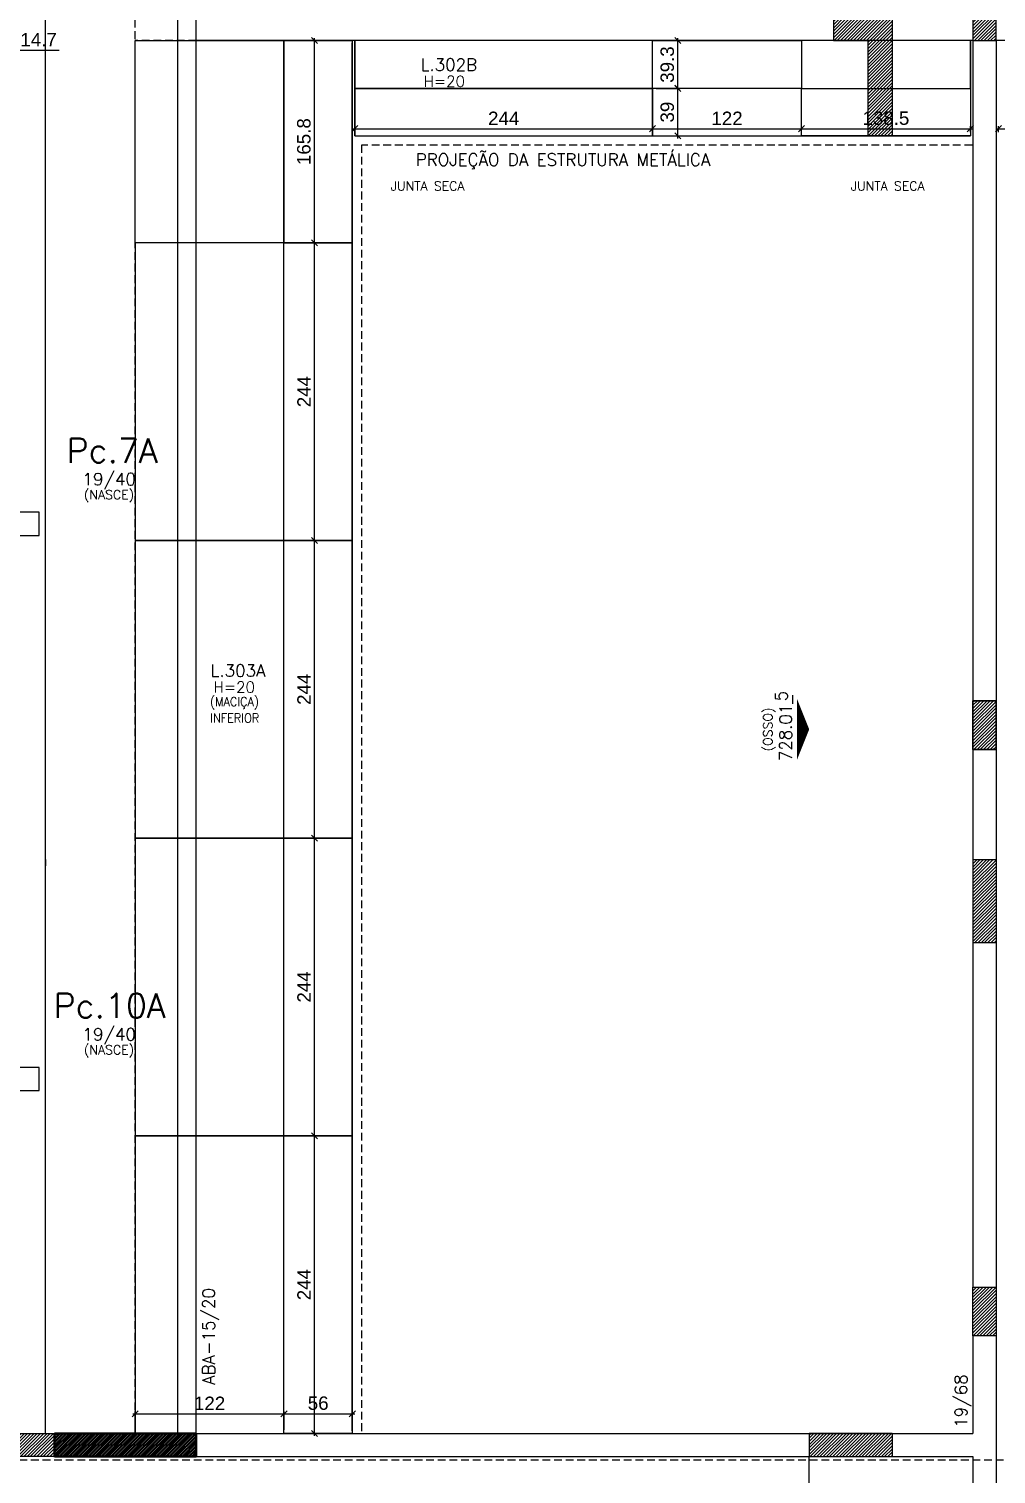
# Model space of a CAD drawing. Extents: x 534 to 8035, y 2354 to 7562.
# Drawn here: x 3417 to 4209, y 5279 to 6464 of the extents above; entities that cross this region are included whole.
import ezdxf
from ezdxf.enums import TextEntityAlignment as Align

# ---------------------------------------------------------------- set-up
doc = ezdxf.new("R2010")
doc.units = 0
doc.linetypes.add('HIDDEN', pattern=[9.525, 6.35, -3.175])
doc.layers.get('0').update_dxf_attribs({"color": 9, "linetype": 'CONTINUOUS'})
doc.layers.get('DEFPOINTS').update_dxf_attribs({"linetype": 'CONTINUOUS'})
for name, color, linetype in [('CORTE-FORMA', 1, 'CONTINUOUS'), ('ESTRUTURA METALICA', 80, 'HIDDEN'), ('FO-HACHURA_PILAR-CONT', 252, 'CONTINUOUS'), ('FO-TEXTO-LAJES', 152, 'CONTINUOUS'), ('FO-TEXTO-VIGAS', 3, 'CONTINUOUS'), ('NIVEL', 3, 'CONTINUOUS'), ('P-C', 1, 'CONTINUOUS'), ('P-N', 5, 'CONTINUOUS'), ('Painéis', 200, 'CONTINUOUS'), ('PAREDE', 191, 'CONTINUOUS'), ('TEXTO', 3, 'CONTINUOUS')]:
    doc.layers.add(name, color=color, linetype=linetype)
doc.layers.add('FO-Textos dos pilares', color=3, linetype='CONTINUOUS', lineweight=20)
doc.layers.add('FO-Vigas', color=2, linetype='CONTINUOUS', lineweight=30)
doc.styles.add('ARIAL', font='arial.ttf')
doc.styles.add('ROMANS', font='romans.shx')
doc.dimstyles.new('COTA LAJE', dxfattribs={"dimtxt": 11, "dimasz": 5, "dimexe": 2, "dimexo": 3, "dimgap": 3, "dimtad": 3, "dimdec": 1, "dimzin": 12, "dimdsep": 46, "dimtxsty": 'ARIAL', "dimblk": 'OBLIQUE', "dimcen": 10, "dimdle": 2, "dimclrd": 5, "dimclre": 5, "dimclrt": 2, "dimadec": 0, "dimazin": 3, "dimtfac": 1, "dimtdec": 1, "dimtmove": 0, "dimatfit": 3, "dimldrblk": 'OBLIQUE', "dimfxl": 1, "dimlwd": -1, "dimlwe": -1, "dimarcsym": 1})
pattern_1 = [(45, (-8897.1667, 12460.0115), (-1.32582521, 1.32582521), [])]

# ---------------------------------------------------------------- blocks, each defined once
blk = doc.blocks.new('_Oblique')
at = {"color": 0, "linetype": 'ByBlock', "lineweight": -2}
blk.add_line((-0.5, -0.5), (0.5, 0.5), dxfattribs=at)
blk = doc.blocks.new('*D488')
at = {"layer": 'DEFPOINTS', "color": 0, "linetype": 'Continuous', "transparency": 16777216}
for p in [(3388.2, 6495.4), (3402.9, 6503.4), (3402.9, 6446.3)]:
    blk.add_point(p, dxfattribs=at)
at = {"layer": 'Painéis', "color": 5, "linetype": 'Continuous', "transparency": 16777216}
for p, q in [((3388.2, 6492.4), (3388.2, 6444.3)), ((3402.9, 6500.4), (3402.9, 6444.3)), ((3386.2, 6446.3), (3402.9, 6446.3)), ((3402.9, 6446.3), (3441.4, 6446.3))]:
    blk.add_line(p, q, dxfattribs=at)
at = {"layer": 'Painéis', "color": 5, "linetype": 'Continuous', "transparency": 16777216, "xscale": 5, "yscale": 5, "zscale": 5, "rotation": 180}
blk.add_blockref('_Oblique', (3388.2, 6446.3), dxfattribs=at)
at = {"layer": 'Painéis', "color": 5, "linetype": 'Continuous', "transparency": 16777216, "xscale": 5, "yscale": 5, "zscale": 5}
blk.add_blockref('_Oblique', (3402.9, 6446.3), dxfattribs=at)
at = {"layer": 'Painéis', "color": 2, "linetype": 'Continuous', "transparency": 16777216, "insert": (3424.6, 6454.8), "char_height": 11, "attachment_point": 5, "style": 'ARIAL'}
blk.add_mtext('14.7', dxfattribs=at)
blk = doc.blocks.new('*D665')
at = {"layer": 'DEFPOINTS', "color": 0, "linetype": 'Continuous', "transparency": 16777216}
for p in [(3683.7, 6375.9), (3927.7, 6381.8), (3927.7, 6375.9)]:
    blk.add_point(p, dxfattribs=at)
at = {"layer": 'Painéis', "color": 5, "linetype": 'Continuous', "transparency": 16777216}
for p, q in [((3681.7, 6381.8), (3929.7, 6381.8)), ((3683.7, 6378.9), (3683.7, 6383.8)), ((3927.7, 6378.9), (3927.7, 6383.8))]:
    blk.add_line(p, q, dxfattribs=at)
at = {"layer": 'Painéis', "color": 5, "linetype": 'Continuous', "transparency": 16777216, "xscale": 5, "yscale": 5, "zscale": 5, "rotation": 180}
blk.add_blockref('_Oblique', (3683.7, 6381.8), dxfattribs=at)
at = {"layer": 'Painéis', "color": 5, "linetype": 'Continuous', "transparency": 16777216, "xscale": 5, "yscale": 5, "zscale": 5}
blk.add_blockref('_Oblique', (3927.7, 6381.8), dxfattribs=at)
at = {"layer": 'Painéis', "color": 2, "linetype": 'Continuous', "transparency": 16777216, "insert": (3805.7, 6390.3), "char_height": 11, "attachment_point": 5, "style": 'ARIAL'}
blk.add_mtext('244', dxfattribs=at)
blk = doc.blocks.new('*D666')
at = {"layer": 'DEFPOINTS', "color": 0, "linetype": 'Continuous', "transparency": 16777216}
for p in [(3927.7, 6375.9), (4049.7, 6381.8), (4049.7, 6375.9)]:
    blk.add_point(p, dxfattribs=at)
at = {"layer": 'Painéis', "color": 5, "linetype": 'Continuous', "transparency": 16777216}
for p, q in [((3925.7, 6381.8), (4051.7, 6381.8)), ((3927.7, 6378.9), (3927.7, 6383.8)), ((4049.7, 6378.9), (4049.7, 6383.8))]:
    blk.add_line(p, q, dxfattribs=at)
at = {"layer": 'Painéis', "color": 5, "linetype": 'Continuous', "transparency": 16777216, "xscale": 5, "yscale": 5, "zscale": 5, "rotation": 180}
blk.add_blockref('_Oblique', (3927.7, 6381.8), dxfattribs=at)
at = {"layer": 'Painéis', "color": 5, "linetype": 'Continuous', "transparency": 16777216, "xscale": 5, "yscale": 5, "zscale": 5}
blk.add_blockref('_Oblique', (4049.7, 6381.8), dxfattribs=at)
at = {"layer": 'Painéis', "color": 2, "linetype": 'Continuous', "transparency": 16777216, "insert": (3988.7, 6390.3), "char_height": 11, "attachment_point": 5, "style": 'ARIAL'}
blk.add_mtext('122', dxfattribs=at)
blk = doc.blocks.new('*D667')
at = {"layer": 'DEFPOINTS', "color": 0, "linetype": 'Continuous', "transparency": 16777216}
for p in [(4049.7, 6375.9), (4188.1, 6381.8), (4188.1, 6375.9)]:
    blk.add_point(p, dxfattribs=at)
at = {"layer": 'Painéis', "color": 5, "linetype": 'Continuous', "transparency": 16777216}
for p, q in [((4047.7, 6381.8), (4190.1, 6381.8)), ((4049.7, 6378.9), (4049.7, 6383.8)), ((4188.1, 6378.9), (4188.1, 6383.8))]:
    blk.add_line(p, q, dxfattribs=at)
at = {"layer": 'Painéis', "color": 5, "linetype": 'Continuous', "transparency": 16777216, "xscale": 5, "yscale": 5, "zscale": 5, "rotation": 180}
blk.add_blockref('_Oblique', (4049.7, 6381.8), dxfattribs=at)
at = {"layer": 'Painéis', "color": 5, "linetype": 'Continuous', "transparency": 16777216, "xscale": 5, "yscale": 5, "zscale": 5}
blk.add_blockref('_Oblique', (4188.1, 6381.8), dxfattribs=at)
at = {"layer": 'Painéis', "color": 2, "linetype": 'Continuous', "transparency": 16777216, "insert": (4118.9, 6390.4), "char_height": 11, "attachment_point": 5, "style": 'ARIAL'}
blk.add_mtext('138.5', dxfattribs=at)
blk = doc.blocks.new('*D668')
at = {"layer": 'DEFPOINTS', "color": 0, "linetype": 'Continuous', "transparency": 16777216}
for p in [(3927.7, 6414.9), (3948.4, 6414.9), (3927.7, 6375.9)]:
    blk.add_point(p, dxfattribs=at)
at = {"layer": 'Painéis', "color": 5, "linetype": 'Continuous', "transparency": 16777216}
for p, q in [((3930.7, 6414.9), (3950.4, 6414.9)), ((3948.4, 6373.9), (3948.4, 6416.9)), ((3930.7, 6375.9), (3950.4, 6375.9))]:
    blk.add_line(p, q, dxfattribs=at)
at = {"layer": 'Painéis', "color": 5, "linetype": 'Continuous', "transparency": 16777216, "xscale": 5, "yscale": 5, "zscale": 5}
for p, rotation in [((3948.4, 6414.9), 90), ((3948.4, 6375.9), 270)]:
    blk.add_blockref('_Oblique', p, dxfattribs=dict(at, rotation=rotation))
at = {"layer": 'Painéis', "color": 2, "linetype": 'Continuous', "transparency": 16777216, "insert": (3939.8, 6395.4), "char_height": 11, "attachment_point": 5, "rotation": 90, "style": 'ARIAL'}
blk.add_mtext('39', dxfattribs=at)
blk = doc.blocks.new('*D669')
at = {"layer": 'DEFPOINTS', "color": 0, "linetype": 'Continuous', "transparency": 16777216}
for p in [(3927.7, 6454.1), (3948.4, 6454.1), (3927.7, 6414.8)]:
    blk.add_point(p, dxfattribs=at)
at = {"layer": 'Painéis', "color": 5, "linetype": 'Continuous', "transparency": 16777216}
for p, q in [((3930.7, 6454.1), (3950.4, 6454.1)), ((3948.4, 6412.8), (3948.4, 6456.1)), ((3930.7, 6414.8), (3950.4, 6414.8))]:
    blk.add_line(p, q, dxfattribs=at)
at = {"layer": 'Painéis', "color": 5, "linetype": 'Continuous', "transparency": 16777216, "xscale": 5, "yscale": 5, "zscale": 5}
for p, rotation in [((3948.4, 6454.1), 90), ((3948.4, 6414.8), 270)]:
    blk.add_blockref('_Oblique', p, dxfattribs=dict(at, rotation=rotation))
at = {"layer": 'Painéis', "color": 2, "linetype": 'Continuous', "transparency": 16777216, "insert": (3939.8, 6434.4), "char_height": 11, "attachment_point": 5, "rotation": 90, "style": 'ARIAL'}
blk.add_mtext('39.3', dxfattribs=at)
blk = doc.blocks.new('*D670')
at = {"layer": 'DEFPOINTS', "color": 0, "linetype": 'Continuous', "transparency": 16777216}
for p in [(4211.1, 6375.9), (4455.1, 6381.8), (4455.1, 6375.9)]:
    blk.add_point(p, dxfattribs=at)
at = {"layer": 'Painéis', "color": 5, "linetype": 'Continuous', "transparency": 16777216}
for p, q in [((4209.1, 6381.8), (4457.1, 6381.8)), ((4211.1, 6378.9), (4211.1, 6383.8)), ((4455.1, 6378.9), (4455.1, 6383.8))]:
    blk.add_line(p, q, dxfattribs=at)
at = {"layer": 'Painéis', "color": 5, "linetype": 'Continuous', "transparency": 16777216, "xscale": 5, "yscale": 5, "zscale": 5, "rotation": 180}
blk.add_blockref('_Oblique', (4211.1, 6381.8), dxfattribs=at)
at = {"layer": 'Painéis', "color": 5, "linetype": 'Continuous', "transparency": 16777216, "xscale": 5, "yscale": 5, "zscale": 5}
blk.add_blockref('_Oblique', (4455.1, 6381.8), dxfattribs=at)
at = {"layer": 'Painéis', "color": 2, "linetype": 'Continuous', "transparency": 16777216, "insert": (4333.1, 6390.3), "char_height": 11, "attachment_point": 5, "style": 'ARIAL'}
blk.add_mtext('244', dxfattribs=at)
blk = doc.blocks.new('*D676')
at = {"layer": 'DEFPOINTS', "color": 0, "linetype": 'Continuous', "transparency": 16777216}
for p in [(3625.7, 5556.3), (3650.6, 5556.3), (3625.7, 5312.3)]:
    blk.add_point(p, dxfattribs=at)
at = {"layer": 'Painéis', "color": 5, "linetype": 'Continuous', "transparency": 16777216}
for p, q in [((3628.7, 5556.3), (3652.6, 5556.3)), ((3650.6, 5310.3), (3650.6, 5558.3)), ((3628.7, 5312.3), (3652.6, 5312.3))]:
    blk.add_line(p, q, dxfattribs=at)
at = {"layer": 'Painéis', "color": 5, "linetype": 'Continuous', "transparency": 16777216, "xscale": 5, "yscale": 5, "zscale": 5}
for p, rotation in [((3650.6, 5556.3), 90), ((3650.6, 5312.3), 270)]:
    blk.add_blockref('_Oblique', p, dxfattribs=dict(at, rotation=rotation))
at = {"layer": 'Painéis', "color": 2, "linetype": 'Continuous', "transparency": 16777216, "insert": (3642.1, 5434.3), "char_height": 11, "attachment_point": 5, "rotation": 90, "style": 'ARIAL'}
blk.add_mtext('244', dxfattribs=at)
blk = doc.blocks.new('*D677')
at = {"layer": 'DEFPOINTS', "color": 0, "linetype": 'Continuous', "transparency": 16777216}
for p in [(3625.7, 5328.4), (3503.7, 5312.3), (3625.7, 5312.3)]:
    blk.add_point(p, dxfattribs=at)
at = {"layer": 'Painéis', "color": 5, "linetype": 'Continuous', "transparency": 16777216}
for p, q in [((3501.7, 5328.4), (3627.7, 5328.4)), ((3503.7, 5315.3), (3503.7, 5330.4)), ((3625.7, 5315.3), (3625.7, 5330.4))]:
    blk.add_line(p, q, dxfattribs=at)
at = {"layer": 'Painéis', "color": 5, "linetype": 'Continuous', "transparency": 16777216, "xscale": 5, "yscale": 5, "zscale": 5, "rotation": 180}
blk.add_blockref('_Oblique', (3503.7, 5328.4), dxfattribs=at)
at = {"layer": 'Painéis', "color": 5, "linetype": 'Continuous', "transparency": 16777216, "xscale": 5, "yscale": 5, "zscale": 5}
blk.add_blockref('_Oblique', (3625.7, 5328.4), dxfattribs=at)
at = {"layer": 'Painéis', "color": 2, "linetype": 'Continuous', "transparency": 16777216, "insert": (3564.7, 5337), "char_height": 11, "attachment_point": 5, "style": 'ARIAL'}
blk.add_mtext('122', dxfattribs=at)
blk = doc.blocks.new('*D678')
at = {"layer": 'DEFPOINTS', "color": 0, "linetype": 'Continuous', "transparency": 16777216}
for p in [(3681.7, 5328.4), (3625.7, 5312.3), (3681.7, 5312.3)]:
    blk.add_point(p, dxfattribs=at)
at = {"layer": 'Painéis', "color": 5, "linetype": 'Continuous', "transparency": 16777216}
for p, q in [((3623.7, 5328.4), (3683.7, 5328.4)), ((3625.7, 5315.3), (3625.7, 5330.4)), ((3681.7, 5315.3), (3681.7, 5330.4))]:
    blk.add_line(p, q, dxfattribs=at)
at = {"layer": 'Painéis', "color": 5, "linetype": 'Continuous', "transparency": 16777216, "xscale": 5, "yscale": 5, "zscale": 5, "rotation": 180}
blk.add_blockref('_Oblique', (3625.7, 5328.4), dxfattribs=at)
at = {"layer": 'Painéis', "color": 5, "linetype": 'Continuous', "transparency": 16777216, "xscale": 5, "yscale": 5, "zscale": 5}
blk.add_blockref('_Oblique', (3681.7, 5328.4), dxfattribs=at)
at = {"layer": 'Painéis', "color": 2, "linetype": 'Continuous', "transparency": 16777216, "insert": (3653.7, 5337.1), "char_height": 11, "attachment_point": 5, "style": 'ARIAL'}
blk.add_mtext('56', dxfattribs=at)
blk = doc.blocks.new('*D679')
at = {"layer": 'DEFPOINTS', "color": 0, "linetype": 'Continuous', "transparency": 16777216}
for p in [(3625.7, 5800.3), (3650.6, 5800.3), (3625.7, 5556.3)]:
    blk.add_point(p, dxfattribs=at)
at = {"layer": 'Painéis', "color": 5, "linetype": 'Continuous', "transparency": 16777216}
for p, q in [((3628.7, 5800.3), (3652.6, 5800.3)), ((3650.6, 5554.3), (3650.6, 5802.3)), ((3628.7, 5556.3), (3652.6, 5556.3))]:
    blk.add_line(p, q, dxfattribs=at)
at = {"layer": 'Painéis', "color": 5, "linetype": 'Continuous', "transparency": 16777216, "xscale": 5, "yscale": 5, "zscale": 5}
for p, rotation in [((3650.6, 5800.3), 90), ((3650.6, 5556.3), 270)]:
    blk.add_blockref('_Oblique', p, dxfattribs=dict(at, rotation=rotation))
at = {"layer": 'Painéis', "color": 2, "linetype": 'Continuous', "transparency": 16777216, "insert": (3642.1, 5678.3), "char_height": 11, "attachment_point": 5, "rotation": 90, "style": 'ARIAL'}
blk.add_mtext('244', dxfattribs=at)
blk = doc.blocks.new('*D680')
at = {"layer": 'DEFPOINTS', "color": 0, "linetype": 'Continuous', "transparency": 16777216}
for p in [(3625.7, 6044.3), (3650.6, 6044.3), (3625.7, 5800.3)]:
    blk.add_point(p, dxfattribs=at)
at = {"layer": 'Painéis', "color": 5, "linetype": 'Continuous', "transparency": 16777216}
for p, q in [((3628.7, 6044.3), (3652.6, 6044.3)), ((3650.6, 5798.3), (3650.6, 6046.3)), ((3628.7, 5800.3), (3652.6, 5800.3))]:
    blk.add_line(p, q, dxfattribs=at)
at = {"layer": 'Painéis', "color": 5, "linetype": 'Continuous', "transparency": 16777216, "xscale": 5, "yscale": 5, "zscale": 5}
for p, rotation in [((3650.6, 6044.3), 90), ((3650.6, 5800.3), 270)]:
    blk.add_blockref('_Oblique', p, dxfattribs=dict(at, rotation=rotation))
at = {"layer": 'Painéis', "color": 2, "linetype": 'Continuous', "transparency": 16777216, "insert": (3642.1, 5922.3), "char_height": 11, "attachment_point": 5, "rotation": 90, "style": 'ARIAL'}
blk.add_mtext('244', dxfattribs=at)
blk = doc.blocks.new('*D681')
at = {"layer": 'DEFPOINTS', "color": 0, "linetype": 'Continuous', "transparency": 16777216}
for p in [(3625.7, 6288.3), (3650.6, 6288.3), (3625.7, 6044.3)]:
    blk.add_point(p, dxfattribs=at)
at = {"layer": 'Painéis', "color": 5, "linetype": 'Continuous', "transparency": 16777216}
for p, q in [((3650.6, 6042.3), (3650.6, 6290.3)), ((3628.7, 6288.3), (3652.6, 6288.3)), ((3628.7, 6044.3), (3652.6, 6044.3))]:
    blk.add_line(p, q, dxfattribs=at)
at = {"layer": 'Painéis', "color": 5, "linetype": 'Continuous', "transparency": 16777216, "xscale": 5, "yscale": 5, "zscale": 5}
for p, rotation in [((3650.6, 6288.3), 90), ((3650.6, 6044.3), 270)]:
    blk.add_blockref('_Oblique', p, dxfattribs=dict(at, rotation=rotation))
at = {"layer": 'Painéis', "color": 2, "linetype": 'Continuous', "transparency": 16777216, "insert": (3642.1, 6166.3), "char_height": 11, "attachment_point": 5, "rotation": 90, "style": 'ARIAL'}
blk.add_mtext('244', dxfattribs=at)
blk = doc.blocks.new('*D682')
at = {"layer": 'DEFPOINTS', "color": 0, "linetype": 'Continuous', "transparency": 16777216}
for p in [(3625.7, 6454.1), (3650.6, 6454.1), (3625.7, 6288.3)]:
    blk.add_point(p, dxfattribs=at)
at = {"layer": 'Painéis', "color": 5, "linetype": 'Continuous', "transparency": 16777216}
for p, q in [((3628.7, 6454.1), (3652.6, 6454.1)), ((3650.6, 6286.3), (3650.6, 6456.1)), ((3628.7, 6288.3), (3652.6, 6288.3))]:
    blk.add_line(p, q, dxfattribs=at)
at = {"layer": 'Painéis', "color": 5, "linetype": 'Continuous', "transparency": 16777216, "xscale": 5, "yscale": 5, "zscale": 5}
for p, rotation in [((3650.6, 6454.1), 90), ((3650.6, 6288.3), 270)]:
    blk.add_blockref('_Oblique', p, dxfattribs=dict(at, rotation=rotation))
at = {"layer": 'Painéis', "color": 2, "linetype": 'Continuous', "transparency": 16777216, "insert": (3642, 6371.2), "char_height": 11, "attachment_point": 5, "rotation": 90, "style": 'ARIAL'}
blk.add_mtext('165.8', dxfattribs=at)

msp = doc.modelspace()

# ---------------------------------------------------------------- hatches: boundary and pattern name
at = {"layer": 'CORTE-FORMA'}
h = msp.add_hatch(dxfattribs=at)
h.set_pattern_fill('ANSI31', color=70, scale=15)
h.set_pattern_definition([(45, (1811.6567, 3338.154), (-1.3258252, 1.3258252), [])])
h.paths.add_polyline_path([(4104.06, 6375.86), (4124.06, 6375.86), (4124.06, 6533.11), (4104.06, 6533.11), (4104.06, 6473.11), (4076.06, 6473.11), (4076.06, 6454.11), (4104.06, 6454.11)])
h = msp.add_hatch(dxfattribs=at)
h.set_pattern_fill('ANSI31', color=70, scale=15)
h.set_pattern_definition(pattern_1)
h.paths.add_polyline_path([(4209.15, 5782.67), (4209.15, 5714.67), (4190.15, 5714.67), (4190.15, 5782.67)])
h = msp.add_hatch(dxfattribs=at)
h.set_pattern_fill('ANSI31', color=70, scale=15)
h.set_pattern_definition(pattern_1)
h.paths.add_polyline_path([(4124.06, 5312.33), (4056.06, 5312.33), (4056.06, 5293.33), (4124.06, 5293.33)])
at = {"layer": 'FO-HACHURA_PILAR-CONT'}
h = msp.add_hatch(dxfattribs=at)
h.set_pattern_fill('ANSI31', color=256, scale=15)
h.set_pattern_definition(pattern_1)
h.paths.add_polyline_path([(4209.18, 6522.61), (4199.68, 6522.61), (4190.18, 6522.61), (4190.18, 6488.36), (4190.18, 6454.11), (4199.68, 6454.11), (4209.18, 6454.11), (4209.18, 6488.36)])
h = msp.add_hatch(dxfattribs=at)
h.set_pattern_fill('ANSI31', color=256, scale=15)
h.set_pattern_definition(pattern_1)
h.paths.add_polyline_path([(4190.18, 5872.9), (4199.68, 5872.9), (4209.18, 5872.9), (4209.18, 5892.9), (4209.18, 5912.9), (4199.68, 5912.9), (4190.18, 5912.9), (4190.18, 5892.9)])
h = msp.add_hatch(dxfattribs=at)
h.set_pattern_fill('ANSI31', color=256, scale=15)
h.set_pattern_definition(pattern_1)
h.paths.add_polyline_path([(4190.15, 5432.36), (4209.15, 5432.36), (4209.15, 5392.36), (4190.15, 5392.36)])
h = msp.add_hatch(dxfattribs=at)
h.set_pattern_fill('ANSI31', color=256, scale=15)
h.set_pattern_definition(pattern_1)
h.paths.add_polyline_path([(3397.68, 5293.33), (3397.68, 5312.33), (3437.68, 5312.33), (3437.68, 5293.33)])
at = {"layer": 'PAREDE', "linetype": 'Continuous', "lineweight": 50}
h = msp.add_hatch(dxfattribs=at)
h.set_pattern_fill('ANSI31', color=256, scale=15)
h.set_pattern_definition(pattern_1)
h.paths.add_polyline_path([(3437.68, 5312.33), (3437.68, 5293.33), (3553.68, 5293.33), (3553.68, 5312.33)])

# ---------------------------------------------------------------- linework, layer by layer
at = {"layer": 'CORTE-FORMA'}
for p, q in [((4124.06, 6533.11), (4124.06, 6375.86)), ((4076.06, 6473.11), (4076.06, 6454.11)), ((4076.06, 6454.11), (4104.06, 6454.11)), ((4104.06, 6454.11), (4104.06, 6375.86)), ((4104.06, 6375.86), (4124.06, 6375.86)), ((3430.18, 5782.67), (3430.18, 5777.67)), ((3538.68, 5777.67), (3538.68, 5782.67)), ((4190.15, 5782.67), (4209.15, 5782.67)), ((4190.15, 5782.67), (4190.15, 5714.67)), ((4209.15, 5782.67), (4209.15, 5714.67)), ((3503.68, 5762.67), (3503.68, 5734.67)), ((3681.68, 5734.67), (3681.68, 5714.67)), ((4190.15, 5714.67), (4209.15, 5714.67)), ((4056.06, 5312.33), (4056.06, 5293.33)), ((4124.06, 5312.33), (4056.06, 5312.33)), ((4124.06, 5312.33), (4124.06, 5293.33)), ((4056.06, 5293.33), (4124.06, 5293.33))]:
    msp.add_line(p, q, dxfattribs=at)
at = {"layer": 'CORTE-FORMA', "color": 8}
msp.add_line((4056.06, 5152.36), (4056.06, 5293.33), dxfattribs=at)
at = {"layer": 'ESTRUTURA METALICA', "linetype": 'HIDDEN'}
for p, q in [((3689.18, 6368.36), (3689.18, 5312.36)), ((4189.68, 6368.36), (3689.18, 6368.36)), ((4739.18, 5290.36), (2749.53, 5290.36))]:
    msp.add_line(p, q, dxfattribs=at)
at = {"layer": 'FO-Vigas'}
for p, q in [((3430.18, 5312.33), (3430.18, 7065.76)), ((3538.68, 5312.33), (3538.68, 7065.16)), ((3553.68, 5312.33), (3553.68, 7065.16)), ((4190.18, 6454.11), (3553.68, 6454.11)), ((3681.68, 5314.33), (3681.68, 6452.11)), ((3683.68, 6375.86), (3683.68, 6454.11)), ((4188.15, 6454.11), (4188.15, 6375.86)), ((4190.15, 6454.11), (4190.15, 5912.86)), ((4209.15, 6454.11), (4209.15, 5912.9)), ((4874.68, 6454.11), (4209.15, 6454.11)), ((3683.68, 6375.86), (4188.15, 6375.86)), ((4190.15, 5872.86), (4190.15, 5432.36)), ((4209.15, 5872.86), (4209.15, 5432.36)), ((4190.15, 5392.36), (4190.15, 5312.33)), ((4209.15, 5392.36), (4209.15, 5152.36)), ((3437.68, 5312.33), (4190.15, 5312.33)), ((3437.68, 5293.33), (4190.15, 5293.33)), ((4190.15, 5293.33), (4190.15, 5152.36))]:
    msp.add_line(p, q, dxfattribs=at)
at = {"layer": 'FO-Vigas', "linetype": 'HIDDEN'}
for p, q in [((3503.68, 5312.33), (3503.68, 7066.59)), ((3553.68, 6454.11), (3503.68, 6454.11))]:
    msp.add_line(p, q, dxfattribs=at)
at = {"layer": 'NIVEL', "color": 1}
msp.add_lwpolyline([(4056.06, 5889.48, 0, 50, 0), (4046.06, 5889.48, 50, 50, 0)], format="xyseb", dxfattribs=at)
at = {"layer": 'P-C'}
for points in [[(4209.18, 6522.61), (4199.68, 6522.61), (4190.18, 6522.61), (4190.18, 6488.36), (4190.18, 6454.11), (4199.68, 6454.11), (4209.18, 6454.11), (4209.18, 6488.36), (4209.18, 6522.61)], [(4190.18, 5872.9), (4199.68, 5872.9), (4209.18, 5872.9), (4209.18, 5892.9), (4209.18, 5912.9), (4199.68, 5912.9), (4190.18, 5912.9), (4190.18, 5892.9), (4190.18, 5872.9)], [(4190.15, 5432.36), (4209.15, 5432.36), (4209.15, 5392.36), (4190.15, 5392.36)], [(3397.68, 5293.33), (3397.68, 5312.33), (3437.68, 5312.33), (3437.68, 5293.33)]]:
    msp.add_lwpolyline(points, close=True, dxfattribs=at)
at = {"layer": 'P-N'}
for points in [[(3385.18, 6067.38), (3385.18, 6057.88), (3385.18, 6048.38), (3405.18, 6048.38), (3425.18, 6048.38), (3425.18, 6057.88), (3425.18, 6067.38), (3405.18, 6067.38), (3385.18, 6067.38)], [(4190.15, 5912.86), (4209.15, 5912.86), (4209.15, 5872.86), (4190.15, 5872.86)], [(3385.18, 5612.36), (3385.18, 5602.86), (3385.18, 5593.36), (3405.18, 5593.36), (3425.18, 5593.36), (3425.18, 5602.86), (3425.18, 5612.36), (3405.18, 5612.36), (3385.18, 5612.36)]]:
    msp.add_lwpolyline(points, close=True, dxfattribs=at)
at = {"layer": 'Painéis', "linetype": 'Continuous'}
for points in [[(3625.68, 6288.33), (3503.68, 6288.33), (3503.68, 6454.11), (3625.68, 6454.11)], [(3681.68, 6288.33), (3625.68, 6288.33), (3625.68, 6454.11), (3681.68, 6454.11)], [(3683.68, 6414.76), (3927.68, 6414.76), (3927.68, 6454.11), (3683.68, 6454.11)], [(3927.68, 6454.11), (4049.68, 6454.11), (4049.68, 6414.76), (3927.68, 6414.76)], [(4049.68, 6414.76), (4188.15, 6414.76), (4188.15, 6454.11), (4049.68, 6454.11)], [(3683.68, 6375.86), (3927.68, 6375.86), (3927.68, 6414.76), (3683.68, 6414.76)], [(3927.68, 6375.86), (4049.68, 6375.86), (4049.68, 6414.76), (3927.68, 6414.76)], [(4049.68, 6414.76), (4188.15, 6414.76), (4188.15, 6375.86), (4049.68, 6375.86)], [(3503.68, 6044.33), (3625.68, 6044.33), (3625.68, 6288.33), (3503.68, 6288.33)], [(3625.68, 6288.33), (3681.68, 6288.33), (3681.68, 6044.33), (3625.68, 6044.33)], [(3503.68, 5800.33), (3625.68, 5800.33), (3625.68, 6044.33), (3503.68, 6044.33)], [(3625.68, 6044.33), (3681.68, 6044.33), (3681.68, 5800.33), (3625.68, 5800.33)], [(3503.68, 5556.33), (3625.68, 5556.33), (3625.68, 5800.33), (3503.68, 5800.33)], [(3625.68, 5800.33), (3681.68, 5800.33), (3681.68, 5556.33), (3625.68, 5556.33)], [(3503.68, 5312.33), (3625.68, 5312.33), (3625.68, 5556.33), (3503.68, 5556.33)], [(3625.68, 5556.33), (3681.68, 5556.33), (3681.68, 5312.33), (3625.68, 5312.33)]]:
    msp.add_lwpolyline(points, close=True, dxfattribs=at)
at = {"layer": 'PAREDE', "color": 50, "linetype": 'Continuous', "lineweight": 50}
for p, q in [((3553.68, 5312.33), (3437.68, 5312.33)), ((3437.68, 5312.33), (3437.68, 5293.33)), ((3553.68, 5312.33), (3553.68, 5293.33)), ((3437.68, 5293.33), (3553.68, 5293.33))]:
    msp.add_line(p, q, dxfattribs=at)

# ---------------------------------------------------------------- texts
at = {"layer": 'FO-TEXTO-LAJES', "style": 'ROMANS'}
for s, p in [('L.302B', (3737.61, 6429.24)), ('L.303A', (3565.5, 5932.66))]:
    msp.add_text(s, height=10, dxfattribs=at).set_placement(p)
at = {"layer": 'FO-TEXTO-LAJES', "color": 3, "style": 'ROMANS'}
for p in [(3740.03, 6416.16), (3567.93, 5919.58)]:
    msp.add_text('H=20', height=9, dxfattribs=at).set_placement(p)
at = {"layer": 'FO-TEXTO-LAJES', "color": 4, "style": 'ROMANS', "width": 0.9}
for s, p in [('(MACIÇA)', (3565.19, 5908.36)), ('INFERIOR', (3565.19, 5894.94))]:
    msp.add_text(s, height=7.5, dxfattribs=at).set_placement(p)
at = {"layer": 'FO-TEXTO-VIGAS', "style": 'ROMANS'}
for s, p in [('ABA-15/20', (3568.96, 5352.22)), ('19/68', (4185.44, 5317.03))]:
    msp.add_text(s, height=10, rotation=90, dxfattribs=at).set_placement(p)
at = {"layer": 'FO-Textos dos pilares', "color": 1, "style": 'ROMANS'}
for s, p in [('Pc.7A', (3447.67, 6107.99)), ('Pc.10A', (3437.02, 5652.98))]:
    msp.add_text(s, height=20, dxfattribs=at).set_placement(p)
at = {"layer": 'FO-Textos dos pilares', "color": 3, "style": 'ROMANS'}
for p in [(3460.61, 6089.52), (3460.61, 5634.5)]:
    msp.add_text('19/40', height=10, dxfattribs=at).set_placement(p)
at = {"layer": 'FO-Textos dos pilares', "color": 4, "style": 'ROMANS'}
for p in [(3461.76, 6078.08), (3461.76, 5623.06)]:
    msp.add_text('(NASCE)', height=7.5, dxfattribs=at).set_placement(p)
at = {"layer": 'NIVEL', "color": 3, "style": 'ROMANS'}
for s, p in [('5', (4038.16, 5916.78)), ('728.01_', (4041.7, 5890.37))]:
    msp.add_text(s, height=10, rotation=90, dxfattribs=at).set_placement(p, align=Align.CENTER)
at = {"layer": 'NIVEL', "color": 4, "style": 'ROMANS'}
msp.add_text('(OSSO)', height=7.5, rotation=90, dxfattribs=at).set_placement((4025.9, 5889.38), align=Align.CENTER)
at = {"layer": 'TEXTO', "color": 3, "style": 'ROMANS'}
msp.add_text('PROJEÇÃO DA ESTRUTURA METÁLICA', height=10, dxfattribs=at).set_placement((3733.69, 6351.42))
at = {"layer": 'TEXTO', "color": 4, "style": 'ROMANS'}
for p in [(3713.13, 6331.1), (4090.15, 6331.1)]:
    msp.add_text('JUNTA SECA', height=7.5, dxfattribs=at).set_placement(p)

# ---------------------------------------------------------------- dimensions: what is measured, and where the dimension line sits
at = {"layer": 'Painéis', "linetype": 'Continuous'}
for base, p1, p2, picture, middle in [((3402.88, 6446.28), (3388.18, 6495.36), (3402.88, 6503.36), '*D488', (3424.65, 6454.8)), ((3927.68, 6381.76), (3683.68, 6375.86), (3927.68, 6375.86), '*D665', (3805.68, 6390.28)), ((4049.68, 6381.76), (3927.68, 6375.86), (4049.68, 6375.86), '*D666', (3988.68, 6390.28)), ((4188.15, 6381.76), (4049.68, 6375.86), (4188.15, 6375.86), '*D667', (4118.91, 6390.38)), ((4455.15, 6381.76), (4211.15, 6375.86), (4455.15, 6375.86), '*D670', (4333.15, 6390.28)), ((3625.68, 5328.45), (3503.68, 5312.33), (3625.68, 5312.33), '*D677', (3564.68, 5336.97)), ((3681.68, 5328.45), (3625.68, 5312.33), (3681.68, 5312.33), '*D678', (3653.68, 5337.07))]:
    dim = msp.add_linear_dim(base=base, p1=p1, p2=p2, dimstyle='COTA LAJE', dxfattribs=at)
    dim.commit()
    dim.dimension.update_dxf_attribs({"geometry": picture, "text_midpoint": middle})
for base, p1, p2, picture, middle in [((3650.6, 6454.11), (3625.68, 6288.33), (3625.68, 6454.11), '*D682', (3641.98, 6371.22)), ((3650.6, 6288.33), (3625.68, 6044.33), (3625.68, 6288.33), '*D681', (3642.08, 6166.33)), ((3650.6, 6044.33), (3625.68, 5800.33), (3625.68, 6044.33), '*D680', (3642.08, 5922.33)), ((3650.6, 5800.33), (3625.68, 5556.33), (3625.68, 5800.33), '*D679', (3642.08, 5678.33))]:
    dim = msp.add_linear_dim(base=base, p1=p1, p2=p2, angle=90, dimstyle='COTA LAJE', override={"dimtmove": 1}, dxfattribs=at)
    dim.commit()
    dim.dimension.update_dxf_attribs({"geometry": picture, "text_midpoint": middle})
for base, p1, p2, picture, middle in [((3948.384427, 6454.111005), (3927.681133, 6414.761007), (3927.681133, 6454.111005), '*D669', (3939.764372, 6434.436006)), ((3948.38, 6414.89), (3927.68, 6375.86), (3927.68, 6414.89), '*D668', (3939.76, 6395.37)), ((3650.6, 5556.33), (3625.68, 5312.33), (3625.68, 5556.33), '*D676', (3642.08, 5434.33))]:
    dim = msp.add_linear_dim(base=base, p1=p1, p2=p2, angle=90, dimstyle='COTA LAJE', dxfattribs=at)
    dim.commit()
    dim.dimension.update_dxf_attribs({"geometry": picture, "text_midpoint": middle})

doc.saveas('drawing.dxf')
